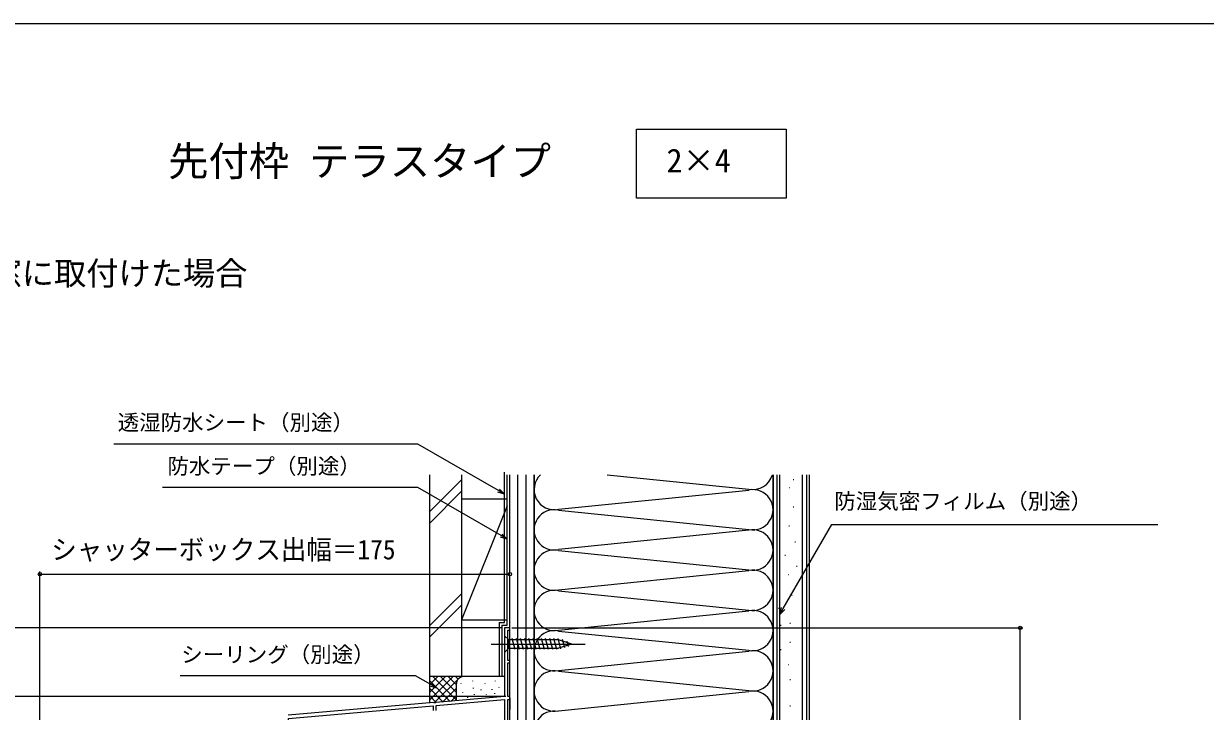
# Model space of a CAD drawing. Units: millimetres, scale not verified. Extents: x -525 to 525, y -783 to 778.
# Drawn here: x -297.4 to 142.7, y 491.2 to 747.3 of the extents above; entities that cross this region are included whole.
import ezdxf
from ezdxf.enums import TextEntityAlignment as Align

# ---------------------------------------------------------------- set-up
doc = ezdxf.new("R2010")
doc.units = ezdxf.units.MM
doc.header["$LTSCALE"] = 4
for name, color, linetype in [('0-1_USER1', 3, 'Continuous'), ('0-2_YKK_11', 7, 'Continuous'), ('0-4_YKK_12', 2, 'Continuous'), ('0-5_YKK_13', 4, 'Continuous'), ('0-7_YKK_D', 6, 'Continuous'), ('0-8_YKK_ZWAK', 7, 'Continuous'), ('0-9_YSS_K', 3, 'Continuous'), ('0-A_YSS_KE', 3, 'Continuous')]:
    doc.layers.add(name, color=color, linetype=linetype)
doc.styles.add('ＭＳ ゴシック', font='')
doc.styles.get('ＭＳ ゴシック').set_extended_font_data('MS Gothic')

msp = doc.modelspace()

# ---------------------------------------------------------------- linework, layer by layer
at = {"layer": '0-1_USER1'}
msp.add_lwpolyline([(-69.172, 707.961), (-13.368, 707.961), (-13.368, 682.324), (-69.172, 682.324)], close=True, dxfattribs=at)
at = {"layer": '0-2_YKK_11'}
for points in [[(-117.1, 477.8), (-117.1, 495.6), (-116.3, 495.6), (-116.3, 496.8), (-117.1, 496.8), (-117.1, 509.3), (-116.3, 509.3), (-116.3, 510.1), (-117.1, 510.1), (-117.1, 521.5), (-116.3, 521.5), (-116.3, 522.3), (-118.3, 522.3), (-118.3, 496.8), (-143.843, 494.565), (-144.016, 494.43), (-144.563, 494.382), (-144.756, 494.485), (-198.843, 489.753)], [(-198.7, 487), (-198.7, 488.561), (-144.9, 493.268), (-144.9, 491.5)], [(-143.7, 491.5), (-143.7, 493.373), (-118.3, 495.595), (-118.3, 451.6)]]:
    msp.add_lwpolyline(points, dxfattribs=at)
at = {"layer": '0-4_YKK_12'}
msp.add_line((-116.3, 282.3), (-116.3, 522.3), dxfattribs=at)
at = {"layer": '0-5_YKK_13'}
for p, q in [((-118.3, 519.4), (-118.3, 513.2)), ((-118.3, 519.4), (-116.75, 517.85)), ((-123.3, 516.3), (-88.3, 516.3)), ((-98.216, 517.85), (-116.75, 517.85)), ((-116.75, 517.85), (-116.75, 514.75)), ((-114.324, 514.2), (-115.449, 518.4)), ((-112.771, 514.2), (-113.896, 518.4)), ((-111.218, 514.2), (-112.343, 518.4)), ((-109.665, 514.2), (-110.79, 518.4)), ((-108.112, 514.2), (-109.237, 518.4)), ((-106.559, 514.2), (-107.684, 518.4)), ((-105.006, 514.2), (-106.131, 518.4)), ((-103.453, 514.2), (-104.579, 518.4)), ((-101.9, 514.2), (-103.026, 518.4)), ((-100.347, 514.2), (-101.473, 518.4)), ((-98.794, 514.2), (-99.92, 518.4)), ((-97.311, 514.459), (-98.367, 518.4)), ((-93.3, 516.3), (-98.216, 517.85)), ((-93.3, 516.3), (-98.216, 514.75)), ((-95.879, 514.91), (-96.692, 517.946)), ((-94.447, 515.362), (-94.996, 517.412)), ((-118.3, 513.2), (-116.75, 514.75)), ((-116.75, 514.75), (-98.216, 514.75))]:
    msp.add_line(p, q, dxfattribs=at)
at = {"layer": '0-7_YKK_D'}
for p, q in [((-291.3, 401.529), (-291.3, 543.3)), ((-291.3, 542.3), (-116.3, 542.3)), ((-116.3, 523), (-116.3, 543.3)), ((-119, 522.3), (-352.3, 522.3)), ((-115.6, 522.3), (74.7, 522.3)), ((73.7, 259.3), (73.7, 522.3)), ((-119.3, 496.8), (-352.3, 496.8)), ((-117.8, 496.8), (-352.3, 496.8))]:
    msp.add_line(p, q, dxfattribs=at)
for points in [[(-118.299, 572.129), (-120.507, 573.404), (-150.587, 590.77), (-263.764, 590.77)], [(-117.299, 555.391), (-119.507, 556.666), (-150.587, 574.61), (-245.61, 574.61)], [(-120.165, 573.995), (-118.299, 572.129), (-120.849, 572.812)], [(-15.796, 527.296), (-14.521, 529.504), (3.529, 560.767), (124.911, 560.767)], [(-119.165, 557.258), (-117.299, 555.391), (-119.849, 556.074)], [(-13.929, 529.163), (-15.796, 527.296), (-15.113, 529.846)], [(-143.559, 499.912), (-145.767, 501.187), (-151.467, 504.477), (-239.107, 504.477)], [(-145.426, 501.778), (-143.559, 499.912), (-146.109, 500.595)]]:
    msp.add_lwpolyline(points, dxfattribs=at)
for centre in [(-291.3, 542.3), (-116.3, 542.3), (73.7, 522.3)]:
    msp.add_circle(centre, 0.637, dxfattribs=at)
at = {"layer": '0-8_YKK_ZWAK'}
msp.add_line((-525, 747.3), (525, 747.3), dxfattribs=at)
at = {"layer": '0-9_YSS_K'}
for p, q in [((-146.299, 565.459), (-134.299, 577.459)), ((-113.299, 262.3), (-113.299, 579.301)), ((-110.299, 262.3), (-110.299, 579.301)), ((-107.297, 446.3), (-107.297, 579.301)), ((-80.084, 579.301), (-27.329, 573.958)), ((-18.297, 446.3), (-18.297, 579.301)), ((-16.799, 249.3), (-16.799, 579.301)), ((-10.792, 577.519), (-10.592, 577.519)), ((-7.299, 249.3), (-7.299, 579.301)), ((-4.799, 249.3), (-4.799, 579.301)), ((-146.299, 561.216), (-134.299, 573.216)), ((-98.265, 566.458), (-27.329, 573.642)), ((-12.24, 574.622), (-12.04, 574.622)), ((-134.299, 570.298), (-117.299, 570.298)), ((-134.299, 570.298), (-134.299, 525.298)), ((-117.299, 567.798), (-134.299, 525.298)), ((-116.299, 520.298), (-116.299, 565.298)), ((-98.265, 566.142), (-27.329, 558.958)), ((-10.792, 567.378), (-10.592, 567.378)), ((-12.447, 560.342), (-12.247, 560.342)), ((-27.329, 558.642), (-98.265, 551.458)), ((-98.265, 551.142), (-27.329, 543.958)), ((-10.171, 554.34), (-9.971, 554.34)), ((-13.896, 549.373), (-13.696, 549.373)), ((-98.265, 536.458), (-27.329, 543.642)), ((-12.736, 542.203), (-12.536, 542.203)), ((-9.55, 545.234), (-9.35, 545.234)), ((-134.299, 535.033), (-146.299, 523.033)), ((-98.265, 536.142), (-27.329, 528.958)), ((-11.337, 534.511), (-11.137, 534.511)), ((-146.299, 518.79), (-134.299, 530.79)), ((-98.265, 521.458), (-27.329, 528.642)), ((-16.233, 529.615), (-16.033, 529.615)), ((-134.299, 525.298), (-117.299, 525.298)), ((-12.036, 524.02), (-11.836, 524.02)), ((-98.265, 521.142), (-27.329, 513.958)), ((-15.533, 523.321), (-15.333, 523.321)), ((-12.036, 517.027), (-11.836, 517.027)), ((-98.265, 506.458), (-27.329, 513.642)), ((-15.533, 514.229), (-15.333, 514.229)), ((-98.265, 506.142), (-27.329, 498.958)), ((-12.736, 508.634), (-12.536, 508.634)), ((-146.299, 504.248), (-146.299, 494.248)), ((-133.299, 504.248), (-146.299, 504.248)), ((-146.299, 495.39), (-137.441, 504.248)), ((-146.299, 498.218), (-140.269, 504.248)), ((-146.299, 501.047), (-143.098, 504.248)), ((-146.299, 503.875), (-145.926, 504.248)), ((-146.299, 502.733), (-138.496, 494.931)), ((-144.985, 504.248), (-136.299, 495.562)), ((-144.451, 494.41), (-134.612, 504.248)), ((-142.156, 504.248), (-136.299, 498.39)), ((-139.328, 504.248), (-136.299, 501.218)), ((-136.5, 504.248), (-135.518, 503.266)), ((-133.671, 504.248), (-133.65, 504.227)), ((-118.3, 504.248), (-133.299, 504.248)), ((-130.131, 502.444), (-130.131, 502.644)), ((-121.616, 502.444), (-121.616, 502.644)), ((-12.036, 503.039), (-11.836, 503.039)), ((-146.299, 499.905), (-141.097, 494.703)), ((-141.351, 494.681), (-136.299, 499.733)), ((-136.299, 501.248), (-136.299, 495.123)), ((-134.471, 501.443), (-134.471, 501.643)), ((-133.803, 498.105), (-133.803, 498.305)), ((-129.797, 499.774), (-129.797, 499.974)), ((-129.464, 497.437), (-129.464, 497.637)), ((-127.004, 499.171), (-127.004, 499.371)), ((-125.458, 501.443), (-125.458, 501.643)), ((-125.043, 497.464), (-125.043, 497.664)), ((-122.956, 499.271), (-122.956, 499.471)), ((-121.95, 497.768), (-121.95, 497.968)), ((-120.285, 499.94), (-120.285, 500.14)), ((-98.265, 491.458), (-27.329, 498.642)), ((-16.932, 500.242), (-16.732, 500.242)), ((-146.299, 497.076), (-143.698, 494.475)), ((-138.251, 494.952), (-136.281, 496.922)), ((-131.972, 496.248), (-131.972, 496.449)), ((-116.299, 496.248), (-116.299, 491.873)), ((-12.036, 493.248), (-11.836, 493.248))]:
    msp.add_line(p, q, dxfattribs=at)
for centre, radius, start, end in [((-99.797, 573.8), 7.5, 132.82561, 281.78352), ((-25.797, 581.3), 7.5, 258.21646, 344.53969), ((-25.797, 566.3), 7.5, 258.21646, 101.78354), ((-99.797, 558.8), 7.5, 78.21638, 281.78352), ((-25.797, 551.3), 7.5, 258.21646, 101.78354), ((-99.797, 543.8), 7.5, 78.21638, 281.78352), ((-25.797, 536.3), 7.5, 258.21646, 101.78354), ((-99.797, 528.8), 7.5, 78.21638, 281.78352), ((-25.797, 521.3), 7.5, 258.21646, 101.78354), ((-99.797, 513.8), 7.5, 78.21638, 281.78352), ((-25.797, 506.3), 7.5, 258.21646, 101.78354), ((-99.797, 498.8), 7.5, 78.21638, 281.78352), ((-133.299, 501.248), 3, 90, 180), ((-25.797, 491.3), 7.5, 258.21646, 101.78354), ((-99.797, 483.8), 7.5, 78.21638, 281.78352)]:
    msp.add_arc(centre, radius, start, end, dxfattribs=at)
at = {"layer": '0-A_YSS_KE'}
for p, q in [((-146.299, 579.301), (-146.299, 504.248)), ((-134.299, 579.301), (-134.299, 504.248)), ((-118.299, 524.296), (-118.299, 580.296)), ((-116.299, 262.3), (-116.299, 579.301)), ((-107.299, 579.301), (-107.299, 262.3)), ((-18.299, 579.301), (-18.299, 249.3)), ((-15.799, 249.3), (-15.799, 579.301)), ((-5.799, 579.301), (-5.799, 249.3)), ((-120.299, 524.296), (-118.299, 524.296)), ((-120.299, 524.296), (-120.299, 504.296)), ((-119.299, 523.306), (-119.299, 504.306)), ((-134.299, 504.248), (-146.299, 504.248))]:
    msp.add_line(p, q, dxfattribs=at)
msp.add_lwpolyline([(-119.299, 523.306), (-117.299, 523.306), (-117.299, 579.306)], dxfattribs=at)

# ---------------------------------------------------------------- texts
at = {"layer": '0-1_USER1', "style": 'ＭＳ ゴシック'}
for s, height, p in [('■                                先付枠 テラスタイプ', 11, (-498, 687.3)), ('2×4', 8.798, (-58, 689.3)), ('●「エピソードⅡ NEO」引違い窓に取付けた場合', 8.798, (-478, 647.3))]:
    msp.add_text(s, height=height, dxfattribs=at).set_placement(p, align=Align.BOTTOM_LEFT)
at = {"layer": '0-7_YKK_D', "style": 'ＭＳ ゴシック'}
for s, p in [('透湿防水シート（別途）', (-262.364, 594.119)), ('防水テープ（別途）', (-243.816, 577.848)), ('防湿気密フィルム（別途）', (4.494, 564.796)), ('シーリング（別途）', (-238.669, 507.706))]:
    msp.add_text(s, height=5.865, dxfattribs=at).set_placement(p, align=Align.BOTTOM_LEFT)
at = {"layer": '0-7_YKK_D', "style": 'ＭＳ ゴシック', "width": 0.95}
msp.add_text('シャッターボックス出幅＝175', height=7.331, dxfattribs=at).set_placement((-287.087, 545.607), align=Align.BOTTOM_LEFT)

doc.saveas('drawing.dxf')
